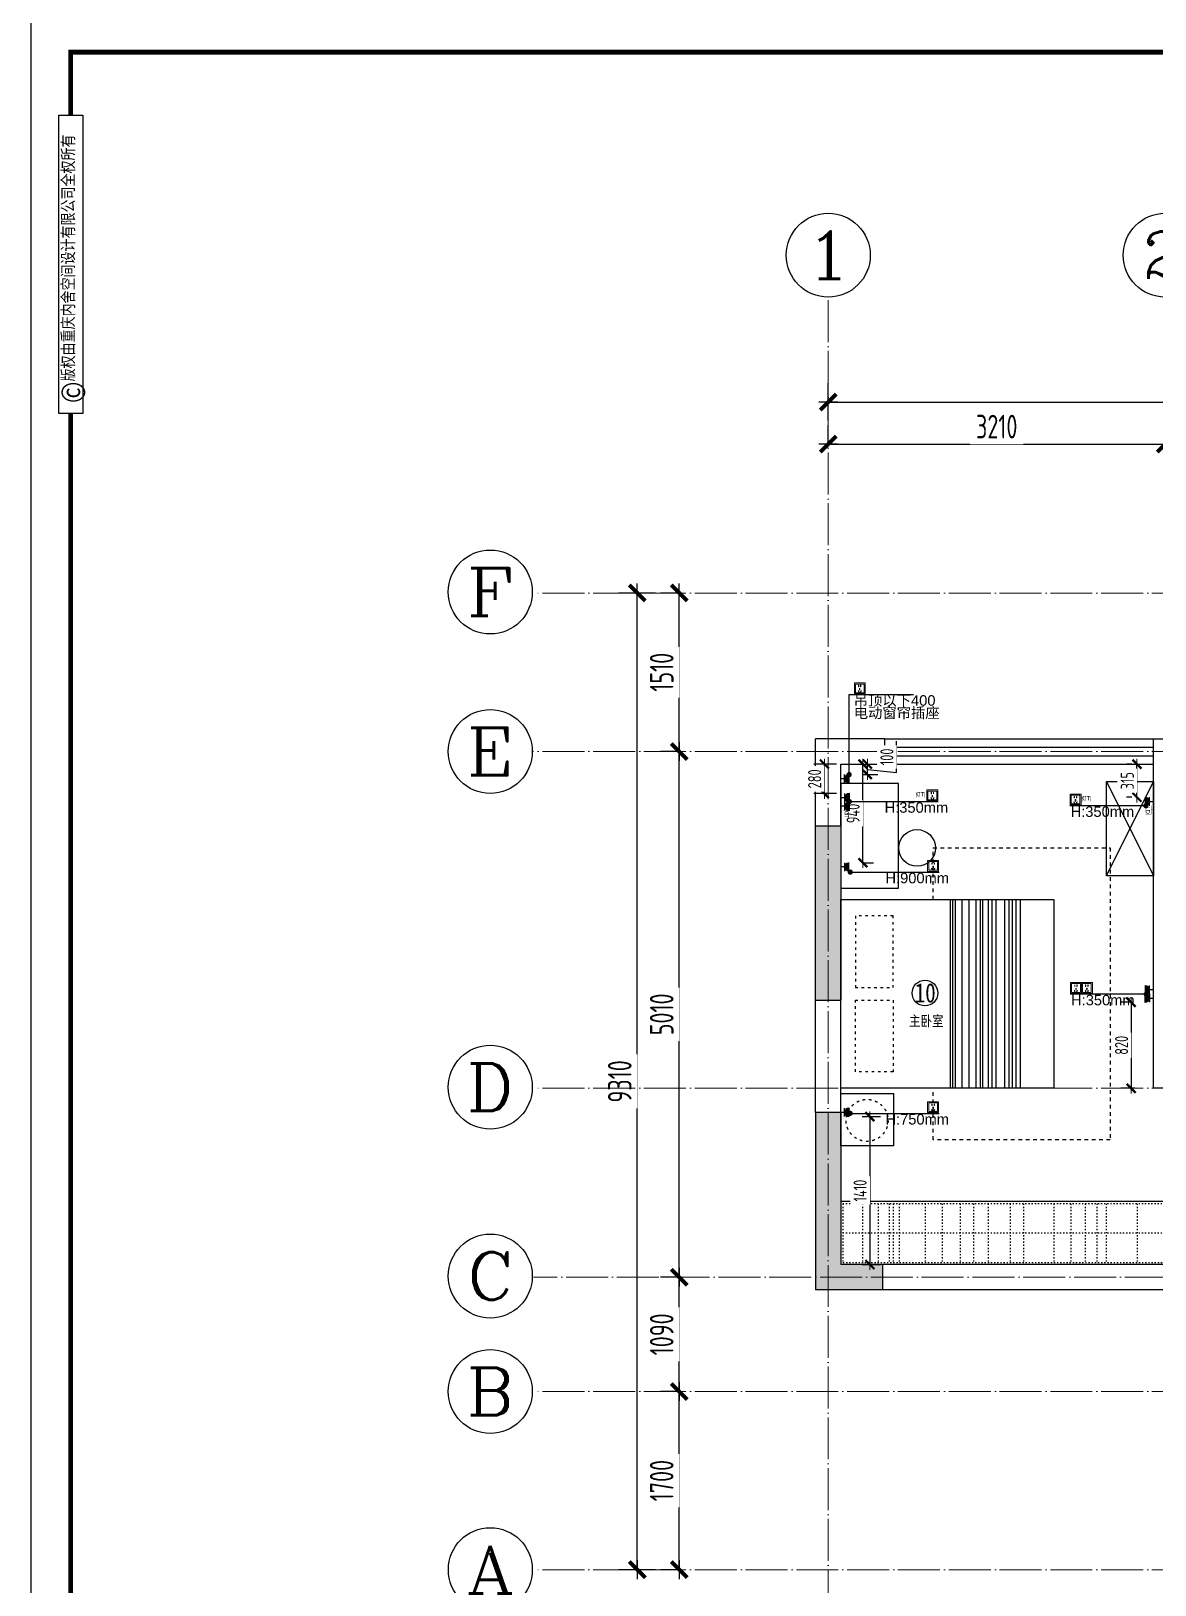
# Model space of a CAD drawing. Header units: inches. Extents: x 600 to 250244, y -404780 to 1000.
# Drawn here: x 91323 to 102031, y -284912 to -270102 of the extents above; entities that cross this region are included whole.
import ezdxf
from ezdxf.enums import TextEntityAlignment as Align

# ---------------------------------------------------------------- set-up
doc = ezdxf.new("R2010")
doc.units = ezdxf.units.IN
doc.header["$MEASUREMENT"] = 0
for name, pattern in [('ACAD_ISO03W100', [30, 12, -18]), ('DOTE', [2.42, 2, -0.2, 0.02, -0.2]), ('iGo户型优化10', [30, 12, -18]), ('iGo户型优化15', [2, 1, -1])]:
    doc.linetypes.add(name, pattern=pattern)
for name, color, linetype, lineweight in [('0000插座', 1, 'Continuous', 25), ('0000照明', 241, 'Continuous', 25), ('天棚材质标注', 2, 'Continuous', 5)]:
    doc.layers.add(name, color=color, linetype=linetype, lineweight=lineweight)
for name, color, linetype in [('15开关布置图-YJ', 2, 'Continuous'), ('AXIS', 1, 'Continuous'), ('AXIS_TEXT', 7, 'Continuous'), ('A图框', 7, 'Continuous'), ('D-ARCHI', 250, 'Continuous'), ('EVH 立面填充', 8, 'Continuous'), ('IBS-003-建筑窗框', 3, 'Continuous'), ('IBS-182-原建筑非承重墙', 150, 'Continuous'), ('IBS-200-原建筑承重墙柱', 200, 'Continuous'), ('IBS-63-原建筑窗', 63, 'Continuous'), ('IDS-040-固定高家具', 40, 'Continuous'), ('IFF-51-活动家具', 51, 'Continuous'), ('iGo户型优化', 7, 'Continuous'), ('外标注', 50, 'Continuous'), ('房间编号', 50, 'Continuous')]:
    doc.layers.add(name, color=color, linetype=linetype)
doc.styles.add('04.YBC-外标注3.0', font='SimSun.ttf', dxfattribs={"width": 0.8, "height": 3})
doc.styles.add('_TCH_AXIS', font='COMPLEX', dxfattribs={"bigfont": 'GBCBIG'})
doc.styles.add('ARI', font='SimSun.ttf', dxfattribs={"width": 0.8, "height": 200})
doc.styles.add('COMPLEX', font='COMPLEX')
doc.styles.add('HBA-DIMT', font='ARCHS.SHX', dxfattribs={"width": 0.8})
doc.styles.add('MtXpl_Arial_Unicode_', font='ARIALUNI.ttf')
doc.styles.get("Standard").update_dxf_attribs({"font": 'arial.ttf'})
doc.styles.add('宋体', font='SimSun.ttf', dxfattribs={"width": 0.8})
doc.dimstyles.new('HBA_40', dxfattribs={"dimscale": 50, "dimtxt": 2.5, "dimasz": 0.1, "dimexe": 2, "dimexo": 2.5, "dimgap": 0.6, "dimtad": 1, "dimdec": 0, "dimrnd": 5, "dimzin": 0, "dimtxsty": 'HBA-DIMT', "dimblk": 'HBA_DIMENSION_TICK', "dimblk1": 'HBA_DIMENSION_TICK', "dimblk2": 'HBA_DIMENSION_TICK', "dimcen": 0.125, "dimclrd": 44, "dimclre": 44, "dimclrt": 2, "dimadec": 0, "dimazin": 0, "dimtfac": 1, "dimtdec": 0, "dimtix": 1, "dimtmove": 1, "dimatfit": 3, "dimldrblk": 'HBA_Leader_Dot', "dimfxl": 0, "dimtvp": 1, "dimtfill": 1, "dimtolj": 1, "dimtzin": 0, "dimarcsym": 0})

# ---------------------------------------------------------------- blocks, each defined once
blk = doc.blocks.new('HBA_DIMENSION_TICK')
at = {"color": 0, "linetype": 'ByBlock'}
for p, q in [((-10, 0), (0, 0)), ((0, 0), (10, 0))]:
    blk.add_line(p, q, dxfattribs=at)
at = {"color": 50, "linetype": 'ByBlock'}
blk.add_solid([(-10, -7), (-7, -10), (7, 10), (10, 7)], dxfattribs=at)
blk = doc.blocks.new('*D572')
at = {"layer": 'Defpoints', "color": 0, "transparency": 16777216}
for p in [(102129, -274038), (98919, -274263), (102129, -274263)]:
    blk.add_point(p, dxfattribs=at)
at = {"layer": '外标注', "color": 44, "lineweight": -2, "transparency": 16777216}
for p, q in [((98919, -274038), (98919, -273858)), ((102129, -274038), (102129, -273858)), ((98928, -274038), (102120, -274038))]:
    blk.add_line(p, q, dxfattribs=at)
at = {"layer": '外标注', "color": 44, "lineweight": -2, "transparency": 16777216, "xscale": 9, "yscale": 9, "zscale": 9, "rotation": 180}
blk.add_blockref('HBA_DIMENSION_TICK', (98919, -274038), dxfattribs=at)
at = {"layer": '外标注', "color": 44, "lineweight": -2, "transparency": 16777216, "xscale": 9, "yscale": 9, "zscale": 9}
blk.add_blockref('HBA_DIMENSION_TICK', (102129, -274038), dxfattribs=at)
at = {"layer": '外标注', "color": 2, "transparency": 16777216, "insert": (100524, -273872), "char_height": 225, "attachment_point": 5, "style": 'HBA-DIMT', "bg_fill": 3, "box_fill_scale": 1.25, "bg_fill_color": 256, "bg_fill_true_color": 13158600, "bg_fill_transparency": 0}
blk.add_mtext('\\A1;3210', dxfattribs=at)
blk = doc.blocks.new('HBA_Leader_Dot')
at = {"color": 0, "linetype": 'ByBlock'}
blk.add_line((-5, 0), (-10, 0), dxfattribs=at)
at = {"color": 0, "linetype": 'ByBlock', "const_width": 5}
blk.add_lwpolyline([(-2.5, 0, 1), (2.5, 0, 1)], format="xyb", close=True, dxfattribs=at)
blk = doc.blocks.new('*D576')
at = {"layer": 'Defpoints', "color": 0, "transparency": 16777216}
for p in [(113619, -273638), (98919, -274038), (113619, -274038)]:
    blk.add_point(p, dxfattribs=at)
at = {"layer": '外标注', "color": 44, "lineweight": -2, "transparency": 16777216}
for p, q in [((98919, -273813), (98919, -273458)), ((113619, -273813), (113619, -273458)), ((98928, -273638), (113610, -273638))]:
    blk.add_line(p, q, dxfattribs=at)
at = {"layer": '外标注', "color": 44, "lineweight": -2, "transparency": 16777216, "xscale": 9, "yscale": 9, "zscale": 9, "rotation": 180}
blk.add_blockref('HBA_DIMENSION_TICK', (98919, -273638), dxfattribs=at)
at = {"layer": '外标注', "color": 44, "lineweight": -2, "transparency": 16777216, "xscale": 9, "yscale": 9, "zscale": 9}
blk.add_blockref('HBA_DIMENSION_TICK', (113619, -273638), dxfattribs=at)
at = {"layer": '外标注', "color": 2, "transparency": 16777216, "insert": (106269, -273472), "char_height": 225, "attachment_point": 5, "style": 'HBA-DIMT', "bg_fill": 3, "box_fill_scale": 1.25, "bg_fill_color": 256, "bg_fill_true_color": 13158600, "bg_fill_transparency": 0}
blk.add_mtext('\\A1;14700', dxfattribs=at)
blk = doc.blocks.new('*D577')
at = {"layer": 'Defpoints', "color": 0, "transparency": 16777216}
for p in [(97499, -283069), (97700, -283069), (97700, -284767)]:
    blk.add_point(p, dxfattribs=at)
at = {"layer": '外标注', "color": 44, "lineweight": -2, "transparency": 16777216}
for p, q in [((97499, -283069), (97319, -283069)), ((97499, -284758), (97499, -283078)), ((97499, -284767), (97319, -284767))]:
    blk.add_line(p, q, dxfattribs=at)
at = {"layer": '外标注', "color": 44, "lineweight": -2, "transparency": 16777216, "xscale": 9, "yscale": 9, "zscale": 9}
for p, rotation in [((97499, -283069), 90), ((97499, -284767), 270)]:
    blk.add_blockref('HBA_DIMENSION_TICK', p, dxfattribs=dict(at, rotation=rotation))
at = {"layer": '外标注', "color": 2, "transparency": 16777216, "insert": (97332, -283918), "char_height": 225, "attachment_point": 5, "rotation": 90, "style": 'HBA-DIMT', "bg_fill": 3, "box_fill_scale": 1.25, "bg_fill_color": 256, "bg_fill_true_color": 13158600, "bg_fill_transparency": 0}
blk.add_mtext('\\A1;1700', dxfattribs=at)
blk = doc.blocks.new('*D578')
at = {"layer": 'Defpoints', "color": 0, "transparency": 16777216}
for p in [(97499, -281979), (97700, -281979), (97700, -283069)]:
    blk.add_point(p, dxfattribs=at)
at = {"layer": '外标注', "color": 44, "lineweight": -2, "transparency": 16777216}
for p, q in [((97499, -281979), (97319, -281979)), ((97499, -283060), (97499, -281988)), ((97499, -283069), (97319, -283069))]:
    blk.add_line(p, q, dxfattribs=at)
at = {"layer": '外标注', "color": 44, "lineweight": -2, "transparency": 16777216, "xscale": 9, "yscale": 9, "zscale": 9}
for p, rotation in [((97499, -281979), 90), ((97499, -283069), 270)]:
    blk.add_blockref('HBA_DIMENSION_TICK', p, dxfattribs=dict(at, rotation=rotation))
at = {"layer": '外标注', "color": 2, "transparency": 16777216, "insert": (97332, -282524), "char_height": 225, "attachment_point": 5, "rotation": 90, "style": 'HBA-DIMT', "bg_fill": 3, "box_fill_scale": 1.25, "bg_fill_color": 256, "bg_fill_true_color": 13158600, "bg_fill_transparency": 0}
blk.add_mtext('\\A1;1090', dxfattribs=at)
blk = doc.blocks.new('*D579')
at = {"layer": 'Defpoints', "color": 0, "transparency": 16777216}
for p in [(97499, -276969), (97700, -276969), (97700, -281979)]:
    blk.add_point(p, dxfattribs=at)
at = {"layer": '外标注', "color": 44, "lineweight": -2, "transparency": 16777216}
for p, q in [((97499, -276969), (97319, -276969)), ((97499, -281970), (97499, -276978)), ((97499, -281979), (97319, -281979))]:
    blk.add_line(p, q, dxfattribs=at)
at = {"layer": '外标注', "color": 44, "lineweight": -2, "transparency": 16777216, "xscale": 9, "yscale": 9, "zscale": 9}
for p, rotation in [((97499, -276969), 90), ((97499, -281979), 270)]:
    blk.add_blockref('HBA_DIMENSION_TICK', p, dxfattribs=dict(at, rotation=rotation))
at = {"layer": '外标注', "color": 2, "transparency": 16777216, "insert": (97332, -279474), "char_height": 225, "attachment_point": 5, "rotation": 90, "style": 'HBA-DIMT', "bg_fill": 3, "box_fill_scale": 1.25, "bg_fill_color": 256, "bg_fill_true_color": 13158600, "bg_fill_transparency": 0}
blk.add_mtext('\\A1;5010', dxfattribs=at)
blk = doc.blocks.new('*D580')
at = {"layer": 'Defpoints', "color": 0, "transparency": 16777216}
for p in [(97499, -275458), (97700, -275458), (97700, -276969)]:
    blk.add_point(p, dxfattribs=at)
at = {"layer": '外标注', "color": 44, "lineweight": -2, "transparency": 16777216}
for p, q in [((97499, -275458), (97319, -275458)), ((97499, -276960), (97499, -275467)), ((97499, -276969), (97319, -276969))]:
    blk.add_line(p, q, dxfattribs=at)
at = {"layer": '外标注', "color": 44, "lineweight": -2, "transparency": 16777216, "xscale": 9, "yscale": 9, "zscale": 9}
for p, rotation in [((97499, -275458), 90), ((97499, -276969), 270)]:
    blk.add_blockref('HBA_DIMENSION_TICK', p, dxfattribs=dict(at, rotation=rotation))
at = {"layer": '外标注', "color": 2, "transparency": 16777216, "insert": (97332, -276213), "char_height": 225, "attachment_point": 5, "rotation": 90, "style": 'HBA-DIMT', "bg_fill": 3, "box_fill_scale": 1.25, "bg_fill_color": 256, "bg_fill_true_color": 13158600, "bg_fill_transparency": 0}
blk.add_mtext('\\A1;1510', dxfattribs=at)
blk = doc.blocks.new('*D581')
at = {"layer": 'Defpoints', "color": 0, "transparency": 16777216}
for p in [(97099, -275458), (97499, -275458), (97499, -284767)]:
    blk.add_point(p, dxfattribs=at)
at = {"layer": '外标注', "color": 44, "lineweight": -2, "transparency": 16777216}
for p, q in [((97274, -275458), (96919, -275458)), ((97099, -284758), (97099, -275467)), ((97274, -284767), (96919, -284767))]:
    blk.add_line(p, q, dxfattribs=at)
at = {"layer": '外标注', "color": 44, "lineweight": -2, "transparency": 16777216, "xscale": 9, "yscale": 9, "zscale": 9}
for p, rotation in [((97099, -275458), 90), ((97099, -284767), 270)]:
    blk.add_blockref('HBA_DIMENSION_TICK', p, dxfattribs=dict(at, rotation=rotation))
at = {"layer": '外标注', "color": 2, "transparency": 16777216, "insert": (96932, -280113), "char_height": 225, "attachment_point": 5, "rotation": 90, "style": 'HBA-DIMT', "bg_fill": 3, "box_fill_scale": 1.25, "bg_fill_color": 256, "bg_fill_true_color": 13158600, "bg_fill_transparency": 0}
blk.add_mtext('\\A1;9310', dxfattribs=at)
blk = doc.blocks.new('_AXISO')
blk.add_circle((0, 0), 0.5)
at = {"layer": 'AXIS_TEXT', "style": 'COMPLEX', "width": 1.041667}
blk.add_attdef('A', text='', height=0.56, dxfattribs=at).set_placement((-0.25, -0.28), (0.25, -0.28), align=Align.FIT)
blk = doc.blocks.new('gegeg')
at = {"layer": 'A图框'}
for points in [[(162587, -39218), (162587, -60008), (133187, -60008), (133187, -39218)], [(133431, -40125), (133643, -40125), (133643, -42755), (133431, -42755)]]:
    blk.add_lwpolyline(points, close=True, dxfattribs=at)
at = {"layer": 'A图框', "const_width": 42}
for points in [[(133537, -40125), (133537, -39568), (162237, -39568), (162237, -57908)], [(133537, -57908), (133537, -42755)]]:
    blk.add_lwpolyline(points, dxfattribs=at)
at = {"layer": 'A图框', "rotation": 90, "style": '04.YBC-外标注3.0'}
for s, insert, char_height, width, attachment_point in [('版权由重庆内舍空间设计有限公司全权所有', (133460, -42471), 105, 2420.6, 1), ('©', (133559, -42567), 210, 191.34, 5)]:
    blk.add_mtext(s, dxfattribs=dict(at, insert=insert, char_height=char_height, width=width, attachment_point=attachment_point))
blk = doc.blocks.new('fntjy')
at = {"layer": 'IFF-51-活动家具'}
for p, q in [((34752, -15106), (34752, -13306)), ((34794, -15106), (34794, -13306)), ((34830, -15106), (34830, -13306)), ((34860, -15106), (34860, -13306)), ((34902, -15106), (34902, -13306)), ((34985, -15106), (34985, -13306)), ((35021, -15106), (35021, -13306)), ((35057, -15106), (35057, -13306)), ((35110, -15106), (35110, -13306)), ((35134, -15106), (35134, -13306)), ((35176, -15106), (35176, -13306)), ((35241, -15106), (35241, -13306)), ((35307, -15106), (35307, -13306)), ((35373, -15106), (35373, -13306)), ((35396, -15106), (35396, -13306)), ((35420, -15106), (35420, -13306))]:
    blk.add_line(p, q, dxfattribs=at)
for points in [[(36461, -12756), (36461, -13256), (35961, -13256), (35961, -12756)], [(34431, -15106), (34431, -13306), (36461, -13306), (36461, -15106)]]:
    blk.add_lwpolyline(points, close=True, dxfattribs=at)
at = {"layer": 'iGo户型优化', "color": 251, "linetype": 'iGo户型优化15', "ltscale": 35}
blk.add_lwpolyline([(35583, -15106), (35583, -15598), (33895, -15598), (33895, -12814), (35583, -12814), (35583, -13306)], dxfattribs=at)
at = {"layer": 'iGo户型优化', "color": 251, "linetype": 'iGo户型优化10', "ltscale": 2}
for points in [[(36323, -13463), (36323, -14145), (35963, -14145), (35963, -13463)], [(36323, -14949), (36323, -14266), (35963, -14266), (35963, -14949)]]:
    blk.add_lwpolyline(points, close=True, dxfattribs=at)
blk.add_circle((36211, -13000), 200, dxfattribs=at)
blk = doc.blocks.new('_LINKPT1')
blk.add_line((0, 0), (0, 0))
blk = doc.blocks.new('M_X23')
for p, q in [((-0.5, 1.05), (-0.5, 1)), ((-0.5, 1), (0.5, 1)), ((0.5, 0.5), (-0.5, 0.5)), ((0, 0.5), (0, 0)), ((0.5, 1.05), (0.5, 1))]:
    blk.add_line(p, q)
blk.add_arc((0, 1), 0.5, 180, 0)
for points in [[(0.43, 0.75), (-0.43, 0.75), (0.5, 1), (-0.5, 1)], [(0.25, 0.57), (-0.25, 0.57), (0.43, 0.75), (-0.43, 0.75)], [(0, 0.5), (0, 0.5), (0.25, 0.57), (-0.25, 0.57)]]:
    blk.add_solid(points)
blk.add_blockref('_LINKPT1', (0, 0))
at = {"width": 0.8, "flags": 9}
blk.add_attdef('A', (0, 0), '', height=0.00002, dxfattribs=at)
blk = doc.blocks.new('*D599')
at = {"layer": 'Defpoints', "color": 0, "transparency": 16777216}
for p in [(99118, -280449), (99118, -281859), (99315, -281859)]:
    blk.add_point(p, dxfattribs=at)
at = {"layer": '天棚材质标注', "color": 44, "lineweight": -2, "transparency": 16777216}
for p, q in [((99243, -280449), (99415, -280449)), ((99315, -280454), (99315, -281854)), ((99243, -281859), (99415, -281859))]:
    blk.add_line(p, q, dxfattribs=at)
at = {"layer": '天棚材质标注', "color": 44, "lineweight": -2, "transparency": 16777216, "xscale": 5, "yscale": 5, "zscale": 5}
for p, rotation in [((99315, -280449), 90), ((99315, -281859), 270)]:
    blk.add_blockref('HBA_DIMENSION_TICK', p, dxfattribs=dict(at, rotation=rotation))
at = {"layer": '天棚材质标注', "color": 2, "transparency": 16777216, "insert": (99222, -281154), "char_height": 125, "attachment_point": 5, "rotation": 90, "style": 'HBA-DIMT', "bg_fill": 3, "box_fill_scale": 1.25, "bg_fill_color": 256, "bg_fill_true_color": 13158600, "bg_fill_transparency": 0}
blk.add_mtext('\\A1;1410', dxfattribs=at)
blk = doc.blocks.new('h46jtr')
at = {"lineweight": 0}
for points in [[(4759.4, 50.76), (4763.7, 50.76), (4763.7, 46.46), (4759.4, 46.46)], [(4763.27, 50.33), (4759.83, 50.33), (4759.83, 46.89), (4763.27, 46.89)], [(4761.03, 49.83), (4761.14, 49.83), (4761.14, 49.26), (4761.03, 49.26)], [(4761.88, 49.83), (4762, 49.83), (4762, 49.26), (4761.88, 49.26)], [(4760.98, 47.68), (4760.86, 47.61), (4761.13, 47.16), (4761.24, 47.22)], [(4761.44, 48.58), (4761.59, 48.58), (4761.59, 48), (4761.44, 48)], [(4762.05, 47.68), (4762.16, 47.61), (4761.9, 47.16), (4761.79, 47.22)]]:
    blk.add_lwpolyline(points, close=True, dxfattribs=at)
blk = doc.blocks.new('*D600')
at = {"layer": 'Defpoints', "color": 0, "transparency": 16777216}
for p in [(99118, -277089), (99249, -277089), (99118, -278029)]:
    blk.add_point(p, dxfattribs=at)
at = {"layer": '天棚材质标注', "color": 44, "lineweight": -2, "transparency": 16777216}
for p, q in [((99243, -277089), (99349, -277089)), ((99249, -278024), (99249, -277094)), ((99243, -278029), (99349, -278029))]:
    blk.add_line(p, q, dxfattribs=at)
at = {"layer": '天棚材质标注', "color": 44, "lineweight": -2, "transparency": 16777216, "xscale": 5, "yscale": 5, "zscale": 5}
for p, rotation in [((99249, -277089), 90), ((99249, -278029), 270)]:
    blk.add_blockref('HBA_DIMENSION_TICK', p, dxfattribs=dict(at, rotation=rotation))
at = {"layer": '天棚材质标注', "color": 2, "transparency": 16777216, "insert": (99156, -277559), "char_height": 125, "attachment_point": 5, "rotation": 90, "style": 'HBA-DIMT', "bg_fill": 3, "box_fill_scale": 1.25, "bg_fill_color": 256, "bg_fill_true_color": 13158600, "bg_fill_transparency": 0}
blk.add_mtext('\\A1;940', dxfattribs=at)
blk = doc.blocks.new('dther')
at = {"color": 1, "const_width": 2.65}
for points in [[(520868, -304443), (520949, -304443), (520949, -304503), (520989, -304503)], [(520868, -304564), (520949, -304564), (520949, -304503), (520989, -304503)]]:
    blk.add_lwpolyline(points, dxfattribs=at)
at = {"color": 1, "insert": (520900, -304503), "char_height": 60.4, "width": 110.39, "attachment_point": 5, "rotation": 90}
blk.add_mtext('{\\W1;TD}', dxfattribs=at)
blk = doc.blocks.new('*D601')
at = {"layer": 'Defpoints', "color": 0, "transparency": 16777216}
for p in [(99121, -277089), (99121, -277370)]:
    blk.add_point(p, dxfattribs=at)
at = {"layer": '天棚材质标注', "color": 44, "lineweight": -2, "transparency": 16777216}
for p, q in [((98996, -277089), (98782, -277089)), ((98882, -277084), (98882, -277079)), ((98882, -277370), (98882, -277089)), ((98996, -277370), (98782, -277370)), ((98882, -277375), (98882, -277380))]:
    blk.add_line(p, q, dxfattribs=at)
at = {"layer": '天棚材质标注', "color": 44, "lineweight": -2, "transparency": 16777216, "xscale": 5, "yscale": 5, "zscale": 5}
for p, rotation in [((98882, -277089), 270), ((98882, -277370), 90)]:
    blk.add_blockref('HBA_DIMENSION_TICK', p, dxfattribs=dict(at, rotation=rotation))
at = {"layer": '天棚材质标注', "color": 2, "transparency": 16777216, "insert": (98789, -277229), "char_height": 125, "attachment_point": 5, "rotation": 90, "style": 'HBA-DIMT', "bg_fill": 3, "box_fill_scale": 1.25, "bg_fill_color": 256, "bg_fill_true_color": 13158600, "bg_fill_transparency": 0}
blk.add_mtext('\\A1;280', dxfattribs=at)
at = {"layer": 'Defpoints', "color": 0, "transparency": 16777216}
blk.add_point((98882, -277089), dxfattribs=at)
blk = doc.blocks.new('*D602')
at = {"layer": 'Defpoints', "color": 0, "transparency": 16777216}
for p in [(101935, -279359), (101805, -280179), (101965, -280179)]:
    blk.add_point(p, dxfattribs=at)
at = {"layer": '天棚材质标注', "color": 44, "lineweight": -2, "transparency": 16777216}
for p, q in [((101810, -279359), (101705, -279359)), ((101805, -279364), (101805, -280174)), ((101840, -280179), (101705, -280179))]:
    blk.add_line(p, q, dxfattribs=at)
at = {"layer": '天棚材质标注', "color": 44, "lineweight": -2, "transparency": 16777216, "xscale": 5, "yscale": 5, "zscale": 5}
for p, rotation in [((101805, -279359), 90), ((101805, -280179), 270)]:
    blk.add_blockref('HBA_DIMENSION_TICK', p, dxfattribs=dict(at, rotation=rotation))
at = {"layer": '天棚材质标注', "color": 2, "transparency": 16777216, "insert": (101713, -279769), "char_height": 125, "attachment_point": 5, "rotation": 90, "style": 'HBA-DIMT', "bg_fill": 3, "box_fill_scale": 1.25, "bg_fill_color": 256, "bg_fill_true_color": 13158600, "bg_fill_transparency": 0}
blk.add_mtext('\\A1;820', dxfattribs=at)
blk = doc.blocks.new('*D603')
at = {"layer": '天棚材质标注', "color": 44, "lineweight": -2, "transparency": 16777216}
for p, q in [((101810, -277089), (101760, -277089)), ((101860, -277400), (101860, -277094)), ((101810, -277405), (101760, -277405))]:
    blk.add_line(p, q, dxfattribs=at)
at = {"layer": '天棚材质标注', "color": 44, "lineweight": -2, "transparency": 16777216, "xscale": 5, "yscale": 5, "zscale": 5}
for p, rotation in [((101860, -277089), 90), ((101860, -277405), 270)]:
    blk.add_blockref('HBA_DIMENSION_TICK', p, dxfattribs=dict(at, rotation=rotation))
at = {"layer": '天棚材质标注', "color": 2, "transparency": 16777216, "insert": (101768, -277247), "char_height": 125, "attachment_point": 5, "rotation": 90, "style": 'HBA-DIMT', "bg_fill": 3, "box_fill_scale": 1.25, "bg_fill_color": 256, "bg_fill_true_color": 13158600, "bg_fill_transparency": 0}
blk.add_mtext('\\A1;315', dxfattribs=at)
at = {"layer": 'Defpoints', "color": 0, "transparency": 16777216}
for p in [(101860, -277089), (101935, -277089), (101935, -277405)]:
    blk.add_point(p, dxfattribs=at)
blk = doc.blocks.new('*D888')
at = {"layer": 'Defpoints', "color": 0, "transparency": 16777216}
for p in [(99118, -277089), (99292, -277089), (99118, -277189)]:
    blk.add_point(p, dxfattribs=at)
at = {"layer": '天棚材质标注', "color": 44, "lineweight": -2, "transparency": 16777216}
for p, q in [((99570, -277169), (99570, -276871)), ((99243, -277089), (99392, -277089)), ((99292, -277184), (99292, -277094)), ((99243, -277189), (99392, -277189)), ((99292, -277139), (99570, -277169))]:
    blk.add_line(p, q, dxfattribs=at)
at = {"layer": '天棚材质标注', "color": 2, "transparency": 16777216, "insert": (99477, -277020), "char_height": 125, "attachment_point": 5, "rotation": 90, "style": 'HBA-DIMT', "bg_fill": 3, "box_fill_scale": 1.25, "bg_fill_color": 256, "bg_fill_true_color": 13158600, "bg_fill_transparency": 0}
blk.add_mtext('\\A1;100', dxfattribs=at)
at = {"layer": '天棚材质标注', "color": 44, "lineweight": -2, "transparency": 16777216, "xscale": 5, "yscale": 5, "zscale": 5}
for p, rotation in [((99292, -277089), 90), ((99292, -277189), 270)]:
    blk.add_blockref('HBA_DIMENSION_TICK', p, dxfattribs=dict(at, rotation=rotation))

msp = doc.modelspace()

# ---------------------------------------------------------------- hatches: boundary and pattern name
at = {"layer": 'EVH 立面填充'}
h = msp.add_hatch(color=256, dxfattribs=at)
h.dxf.hatch_style = 1
h.paths.add_polyline_path([(98798.7, -279338.6), (99038.7, -279338.6), (99038.7, -277678.6), (98798.7, -277678.6)])
h = msp.add_hatch(color=256, dxfattribs=at)
h.dxf.hatch_style = 1
h.paths.add_polyline_path([(99038.7, -281858.6), (99038.7, -280408.6), (98798.7, -280408.6), (98798.7, -282098.6), (99438.7, -282098.6), (99438.7, -281858.6)])

# ---------------------------------------------------------------- linework, layer by layer
at = {"layer": 'IBS-003-建筑窗框', "color": 251, "ltscale": 10}
for p, q in [((99458.7, -276847.6), (102018.7, -276847.6)), ((99458.7, -277088.6), (102018.7, -277088.6))]:
    msp.add_line(p, q, dxfattribs=at)
at = {"layer": 'IBS-182-原建筑非承重墙'}
for p, q in [((99458.7, -276847.6), (98798.7, -276847.6)), ((98798.7, -277678.6), (98798.7, -276848.6)), ((99458.7, -277088.6), (99458.7, -276847.6)), ((102018.7, -276847.6), (102238.7, -276847.6)), ((102018.7, -280178.6), (102018.7, -276848.6)), ((99038.7, -277678.6), (99038.7, -277088.6)), ((99038.7, -277088.6), (99458.7, -277088.6)), ((98798.7, -280408.6), (98798.7, -279338.6)), ((99038.7, -280408.6), (99038.7, -279338.6)), ((103558.7, -280178.6), (102018.7, -280178.6)), ((102388.4, -281858.6), (99438.7, -281858.6)), ((102388.4, -282098.6), (99438.7, -282098.6))]:
    msp.add_line(p, q, dxfattribs=at)
at = {"layer": 'IBS-200-原建筑承重墙柱', "ltscale": 0.02}
for p, q in [((98798.7, -277678.6), (99038.7, -277678.6)), ((98798.7, -279338.6), (98798.7, -277678.6)), ((99038.7, -277678.6), (99038.7, -279338.6)), ((98798.7, -279338.6), (99038.7, -279338.6)), ((99038.7, -280408.6), (98798.7, -280408.6)), ((98798.7, -280408.6), (98798.7, -282098.6)), ((99038.7, -280408.6), (99038.7, -281858.6)), ((99438.7, -281858.6), (99038.7, -281858.6)), ((99438.7, -282098.6), (99438.7, -281858.6)), ((99438.7, -282098.6), (98798.7, -282098.6))]:
    msp.add_line(p, q, dxfattribs=at)
at = {"layer": 'IBS-63-原建筑窗'}
for p, q in [((99458.7, -276927.6), (102018.7, -276927.6)), ((99458.7, -277008.6), (102018.7, -277008.6))]:
    msp.add_line(p, q, dxfattribs=at)
at = {"layer": 'IDS-040-固定高家具'}
msp.add_line((102388.4, -281258.6), (99038.7, -281258.6), dxfattribs=at)
at = {"layer": 'IDS-040-固定高家具', "linetype": 'ACAD_ISO03W100'}
for p, q in [((99245.8, -281278.6), (99245.8, -281838.6)), ((99394.5, -281278.6), (99394.5, -281838.6)), ((99498.6, -281278.6), (99498.6, -281838.6)), ((99535.8, -281278.6), (99535.8, -281838.6)), ((99595.3, -281278.6), (99595.3, -281838.6)), ((99840.7, -281278.6), (99840.7, -281838.6)), ((100004.3, -281278.6), (100004.3, -281838.6)), ((100175.3, -281278.6), (100175.3, -281838.6)), ((100301.8, -281278.6), (100301.8, -281838.6)), ((100443.1, -281278.6), (100443.1, -281838.6)), ((100651.3, -281278.6), (100651.3, -281838.6)), ((100777.7, -281278.6), (100777.7, -281838.6)), ((101067.7, -281278.6), (101067.7, -281838.6)), ((101231.4, -281278.6), (101231.4, -281838.6)), ((101365.2, -281278.6), (101365.2, -281838.6)), ((101476.8, -281278.6), (101476.8, -281838.6)), ((101566, -281278.6), (101566, -281838.6)), ((101863.5, -281278.6), (101863.5, -281838.6)), ((102368.4, -281558.6), (99058.7, -281558.6))]:
    msp.add_line(p, q, dxfattribs=at)
msp.add_lwpolyline([(99058.7, -281838.6), (102368.4, -281838.6), (102368.4, -281278.6), (99058.7, -281278.6)], close=True, dxfattribs=at)
at = {"layer": 'IFF-51-活动家具'}
for p, q in [((101568.7, -278154.2), (102018.7, -277254.2)), ((101568.7, -277254.2), (102018.7, -278154.2))]:
    msp.add_line(p, q, dxfattribs=at)
for points in [[(99038.7, -278272.7), (99588.7, -278272.7), (99588.7, -277272.7), (99038.7, -277272.7)], [(101568.7, -277254.2), (102018.7, -277254.2), (102018.7, -278154.2), (101568.7, -278154.2)]]:
    msp.add_lwpolyline(points, close=True, dxfattribs=at)
msp.add_circle((99765.2, -277887.9), 175, dxfattribs=at)
at = {"layer": '房间编号'}
msp.add_circle((99839.9, -279270.9), 122.5, dxfattribs=at)

# ---------------------------------------------------------------- block references
at = {"rotation": 180}
msp.add_blockref('fntjy', (135499.8, -293484.5), dxfattribs=at)
at = {"layer": '0000插座', "color": 8, "lineweight": 5, "yscale": 24.14285714285714, "zscale": 24.14285714285714}
for p, xscale in [((-15737.9, -277540.6), 24.14285714285714), ((214867.6, -278560.7), -24.14285714285714), ((-13682.1, -278600.2), 24.14285714285714), ((214874.7, -279233.2), -24.14285714285714), ((-13678.1, -280396.3), 24.14285714285714), ((-13574.3, -280396.3), 24.14285714285714), ((214874.7, -281532.4), -24.14285714285714)]:
    msp.add_blockref('h46jtr', p, dxfattribs=dict(at, xscale=xscale))
at = {"layer": '0000插座', "lineweight": 5}
for name, p, xscale, yscale, zscale, rotation in [('dther', (-103206.3, 69891), -0.6666666666666666, 0.6666666666666666, 0.6666666666666666, 90.00000000000007), ('dther', (-101624.6, 69852.5), -0.6666666666666666, 0.6666666666666666, 0.6666666666666666, 90.00000000000007), ('M_X23', (102018.7, -277445.1), -80.1239835984177, 80.1239835984177, 80.1239835984177, 89.9999999998585), ('M_X23', (99034, -278068.6), -80.1239835984177, 80.1239835984177, 80.1239835984177, 270), ('M_X23', (102018.7, -279238.6), -80.1239835984177, 80.1239835984177, 80.1239835984177, 89.9999999998585), ('M_X23', (102018.7, -279318.7), 80.1239835984177, 80.1239835984177, 80.1239835984177, 90.00000000014148), ('M_X23', (99034, -280408.6), 80.1239835984177, 80.1239835984177, 80.1239835984177, 270)]:
    msp.add_blockref(name, p, dxfattribs=dict(at, xscale=xscale, yscale=yscale, zscale=zscale, rotation=rotation))
at = {"layer": 'AXIS'}
ref = msp.add_blockref('_AXISO', (98918.7, -272238.4), dxfattribs=dict(at, xscale=800, yscale=800, zscale=800))
ref.add_attrib('A', '1', dxfattribs={"layer": 'AXIS_TEXT', "height": 452.5, "style": '_TCH_AXIS', "width": 2.333333}).set_placement((98692.4, -272464.7), (99144.9, -272464.7), align=Align.FIT)
ref = msp.add_blockref('_AXISO', (102128.7, -272238.4), dxfattribs=dict(at, xscale=800, yscale=800, zscale=800))
ref.add_attrib('A', '2', dxfattribs={"layer": 'AXIS_TEXT', "height": 452.5, "style": '_TCH_AXIS', "width": 1.5}).set_placement((101902.4, -272464.7), (102354.9, -272464.7), align=Align.FIT)
ref = msp.add_blockref('_AXISO', (95698.8, -275448.4), dxfattribs=dict(at, xscale=800, yscale=800, zscale=800))
ref.add_attrib('A', 'F', dxfattribs={"layer": 'AXIS_TEXT', "height": 452.5, "style": '_TCH_AXIS', "width": 1.3125}).set_placement((95472.5, -275674.7), (95925.1, -275674.7), align=Align.FIT)
ref = msp.add_blockref('_AXISO', (95698.7, -276968.6), dxfattribs=dict(at, xscale=800, yscale=800, zscale=800))
ref.add_attrib('A', 'E', dxfattribs={"layer": 'AXIS_TEXT', "height": 452.5, "style": '_TCH_AXIS', "width": 1.3125}).set_placement((95472.4, -277194.9), (95924.9, -277194.9), align=Align.FIT)
ref = msp.add_blockref('_AXISO', (95698.7, -280168.4), dxfattribs=dict(at, xscale=800, yscale=800, zscale=800))
ref.add_attrib('A', 'D', dxfattribs={"layer": 'AXIS_TEXT', "height": 452.5, "style": '_TCH_AXIS', "width": 1.235294}).set_placement((95472.4, -280394.7), (95924.9, -280394.7), align=Align.FIT)
ref = msp.add_blockref('_AXISO', (95698.7, -281968.4), dxfattribs=dict(at, xscale=800, yscale=800, zscale=800))
ref.add_attrib('A', 'C', dxfattribs={"layer": 'AXIS_TEXT', "height": 452.5, "style": '_TCH_AXIS', "width": 1.4}).set_placement((95472.4, -282194.7), (95924.9, -282194.7), align=Align.FIT)
ref = msp.add_blockref('_AXISO', (95698.7, -283068.6), dxfattribs=dict(at, xscale=800, yscale=800, zscale=800))
ref.add_attrib('A', 'B', dxfattribs={"layer": 'AXIS_TEXT', "height": 452.5, "style": '_TCH_AXIS', "width": 1.235294}).set_placement((95472.4, -283294.9), (95924.9, -283294.9), align=Align.FIT)
ref = msp.add_blockref('_AXISO', (95698.9, -284767), dxfattribs=dict(at, xscale=800, yscale=800, zscale=800))
ref.add_attrib('A', 'A', dxfattribs={"layer": 'AXIS_TEXT', "height": 452.5, "style": '_TCH_AXIS', "width": 1.166667}).set_placement((95472.6, -284993.2), (95925.1, -284993.2), align=Align.FIT)

# ---------------------------------------------------------------- texts
at = {"layer": '0000插座', "char_height": 100, "width": 2800.572, "style": 'MtXpl_Arial_Unicode_'}
for s, insert, attachment_point in [('吊顶以下400', (99161.7, -276432.1), 1), ('电动窗帘插座', (99161.7, -276549.8), 1), ('H:350mm', (100061.2, -277452.2), 3), ('H:900mm', (100069.2, -278124.6), 3)]:
    msp.add_mtext(s, dxfattribs=dict(at, insert=insert, attachment_point=attachment_point))
at = {"layer": '房间编号', "color": 8, "style": '宋体', "width": 0.8}
msp.add_text('主卧室', height=100, dxfattribs=at).set_placement((99689.3, -279586.6))
at = {"layer": '房间编号', "insert": (99942.2, -279177.2), "char_height": 183.75, "width": 2606.465, "attachment_point": 3, "style": 'ARI'}
msp.add_mtext('10', dxfattribs=at)

# ---------------------------------------------------------------- dimensions: what is measured, and where the dimension line sits
at = {"layer": '外标注'}
dim = msp.add_linear_dim(base=(102128.7, -274038.4), p1=(98918.7, -274263), p2=(102128.7, -274263), dimstyle='HBA_40', override={"dimscale": 90, "dimfxl": 200, "dimfxlon": 1}, dxfattribs=at)
dim.commit()
dim.dimension.update_dxf_attribs({"geometry": '*D572', "text_midpoint": (100523.7, -273871.9)})
dim = msp.add_linear_dim(base=(97498.7, -283068.6), p1=(97699.8, -284767), p2=(97699.8, -283068.6), angle=270, dimstyle='HBA_40', override={"dimscale": 90, "dimfxl": 200, "dimfxlon": 1}, dxfattribs=at)
dim.commit()
dim.dimension.update_dxf_attribs({"geometry": '*D577', "text_midpoint": (97332.2, -283917.8)})

# ---------------------------------------------------------------- next in the draw order: dimensions: what is measured, and where the dimension line sits
dim = msp.add_linear_dim(base=(113618.7, -273638.4), p1=(98918.7, -274038.4), p2=(113618.7, -274038.4), dimstyle='HBA_40', override={"dimscale": 90, "dimfxl": 200, "dimfxlon": 1}, dxfattribs=at)
dim.commit()
dim.dimension.update_dxf_attribs({"geometry": '*D576', "text_midpoint": (106268.7, -273471.9)})
dim = msp.add_linear_dim(base=(97498.7, -281978.6), p1=(97699.8, -283068.6), p2=(97699.8, -281978.6), angle=270, dimstyle='HBA_40', override={"dimscale": 90, "dimfxl": 200, "dimfxlon": 1}, dxfattribs=at)
dim.commit()
dim.dimension.update_dxf_attribs({"geometry": '*D578', "text_midpoint": (97332.2, -282523.6)})

# ---------------------------------------------------------------- next in the draw order: linework, layer by layer
at = {"layer": 'D-ARCHI', "color": 251, "linetype": 'DOTE', "lineweight": 5, "ltscale": 200}
msp.add_line((98918.7, -287587), (98918.7, -272638.4), dxfattribs=at)

# ---------------------------------------------------------------- next in the draw order: dimensions: what is measured, and where the dimension line sits
at = {"layer": '外标注'}
dim = msp.add_linear_dim(base=(97498.7, -276968.6), p1=(97699.8, -281978.6), p2=(97699.8, -276968.6), angle=270, dimstyle='HBA_40', override={"dimscale": 90, "dimfxl": 200, "dimfxlon": 1}, dxfattribs=at)
dim.commit()
dim.dimension.update_dxf_attribs({"geometry": '*D579', "text_midpoint": (97332.2, -279473.6)})

# ---------------------------------------------------------------- next in the draw order: dimensions: what is measured, and where the dimension line sits
dim = msp.add_linear_dim(base=(97498.7, -275458.4), p1=(97699.8, -276968.6), p2=(97699.8, -275458.4), angle=270, dimstyle='HBA_40', override={"dimscale": 90, "dimfxl": 200, "dimfxlon": 1}, dxfattribs=at)
dim.commit()
dim.dimension.update_dxf_attribs({"geometry": '*D580', "text_midpoint": (97332.2, -276213.5)})

# ---------------------------------------------------------------- next in the draw order: dimensions: what is measured, and where the dimension line sits
dim = msp.add_linear_dim(base=(97098.7, -275458.4), p1=(97498.7, -284767), p2=(97498.7, -275458.4), angle=90, dimstyle='HBA_40', override={"dimscale": 90, "dimfxl": 200, "dimfxlon": 1}, dxfattribs=at)
dim.commit()
dim.dimension.update_dxf_attribs({"geometry": '*D581', "text_midpoint": (96932.2, -280112.7)})

# ---------------------------------------------------------------- next in the draw order: linework, layer by layer
at = {"layer": 'D-ARCHI', "color": 251, "linetype": 'DOTE', "lineweight": 5, "ltscale": 200}
for p, q in [((116438.7, -275458.4), (96111.4, -275458.4)), ((116438.7, -276968.6), (96098.7, -276968.6)), ((116438.7, -280178.6), (96111.4, -280178.6)), ((102628.4, -281978.6), (96111.4, -281978.6)), ((116438.7, -283068.6), (96111.4, -283068.6)), ((116438.7, -284767), (96111.4, -284767))]:
    msp.add_line(p, q, dxfattribs=at)

# ---------------------------------------------------------------- next in the draw order: block references
at = {"layer": '15开关布置图-YJ', "color": 2, "xscale": 1.081091401797356, "yscale": 1.081091401797356, "zscale": 1.081091401797356}
msp.add_blockref('gegeg', (-52664.3, -227526.4), dxfattribs=at)

# ---------------------------------------------------------------- next in the draw order: dimensions: what is measured, and where the dimension line sits
at = {"layer": '天棚材质标注', "color": 6}
for base, p1, p2, picture, middle in [((99248.7, -277088.6), (99118.1, -278028.6), (99118.1, -277088.6), '*D600', (99156.2, -277558.6)), ((101860.0404, -277088.6188), (101934.5417, -277405.0845), (101934.5417, -277088.6188), '*D603', (101767.5404, -277246.8517)), ((101805.5, -280178.6), (101934.5, -279358.7), (101965, -280178.6), '*D602', (101713, -279768.7)), ((99314.9, -281858.6), (99118.1, -280448.7), (99118.1, -281858.6), '*D599', (99222.4, -281153.6))]:
    dim = msp.add_linear_dim(base=base, p1=p1, p2=p2, angle=90, dimstyle='HBA_40', dxfattribs=at)
    dim.commit()
    dim.dimension.update_dxf_attribs({"geometry": picture, "text_midpoint": middle})

# ---------------------------------------------------------------- next in the draw order: block references
at = {"layer": '0000插座', "lineweight": 5}
for name, p, xscale, yscale, zscale, rotation in [('M_X23', (99037.1, -277410.3), 80.1239835984177, 80.1239835984177, 80.1239835984177, 270), ('M_X23', (99037.1, -277490.4), 80.1239835984177, 80.1239835984177, 80.1239835984177, 270), ('dther', (-245303.2, -480527.4), -0.6666666666666666, 0.6666666666666666, 0.6666666666666666, 180)]:
    msp.add_blockref(name, p, dxfattribs=dict(at, xscale=xscale, yscale=yscale, zscale=zscale, rotation=rotation))
at = {"layer": '0000插座', "lineweight": 5, "xscale": -0.6666666666666666, "yscale": 0.6666666666666666, "zscale": 0.6666666666666666}
msp.add_blockref('dther', (446362.4, -74568.8), dxfattribs=at)

# ---------------------------------------------------------------- next in the draw order: texts
at = {"layer": '0000插座', "char_height": 100, "width": 2800.572, "style": 'MtXpl_Arial_Unicode_'}
for s, insert, attachment_point in [('H:350mm', (101228.1, -277491.7), 1), ('H:350mm', (101232.1, -279287.8), 1), ('H:750mm', (100069.2, -280423.9), 3)]:
    msp.add_mtext(s, dxfattribs=dict(at, insert=insert, attachment_point=attachment_point))

# ---------------------------------------------------------------- next in the draw order: leaders
at = {"layer": '0000照明'}
for points in [[(101944.6, -277485.2), (101219.2, -277485.2)], [(99128.1, -278118.2), (99975.2, -278118.2)], [(101948.6, -279281.3), (101223.2, -279281.3)], [(99128.1, -280417.4), (99975.2, -280417.4)]]:
    msp.add_leader(points, dimstyle='HBA_40', override={"dimgap": 0.6, "dimtad": 0}, dxfattribs=at)

# ---------------------------------------------------------------- next in the draw order: dimensions: what is measured, and where the dimension line sits
at = {"layer": '天棚材质标注', "color": 6}
dim = msp.add_linear_dim(base=(98882, -277088.6), p1=(99121.2, -277370.2), p2=(99121.2, -277088.6), angle=90, dimstyle='HBA_40', dxfattribs=at)
dim.commit()
dim.dimension.update_dxf_attribs({"geometry": '*D601', "text_midpoint": (98789.5, -277229.4)})

# ---------------------------------------------------------------- next in the draw order: block references
at = {"layer": '0000插座', "lineweight": 5, "xscale": 80.1239835984177, "yscale": 80.1239835984177, "zscale": 80.1239835984177, "rotation": 270}
msp.add_blockref('M_X23', (99034, -277228.7), dxfattribs=at)

# ---------------------------------------------------------------- next in the draw order: leaders
at = {"layer": '0000照明'}
msp.add_leader([(99120.1, -277445.7), (99967.2, -277445.7)], dimstyle='HBA_40', override={"dimgap": 0.6, "dimtad": 0}, dxfattribs=at)

# ---------------------------------------------------------------- next in the draw order: dimensions: what is measured, and where the dimension line sits
at = {"layer": '天棚材质标注', "color": 6}
dim = msp.add_linear_dim(base=(99292, -277088.6), p1=(99118.1, -277188.6), p2=(99118.1, -277088.6), angle=90, dimstyle='HBA_40', dxfattribs=at)
dim.commit()
dim.dimension.update_dxf_attribs({"geometry": '*D888', "text_midpoint": (99569.6, -277138.6), "dimtype": 160})

# ---------------------------------------------------------------- next in the draw order: leaders
msp.add_leader([(99118.1, -277188.6), (99118.1, -276425.6), (99730.3, -276425.6)], dimstyle='HBA_40', override={"dimgap": 0.6, "dimtad": 0}, dxfattribs=at)

doc.saveas('drawing.dxf')
